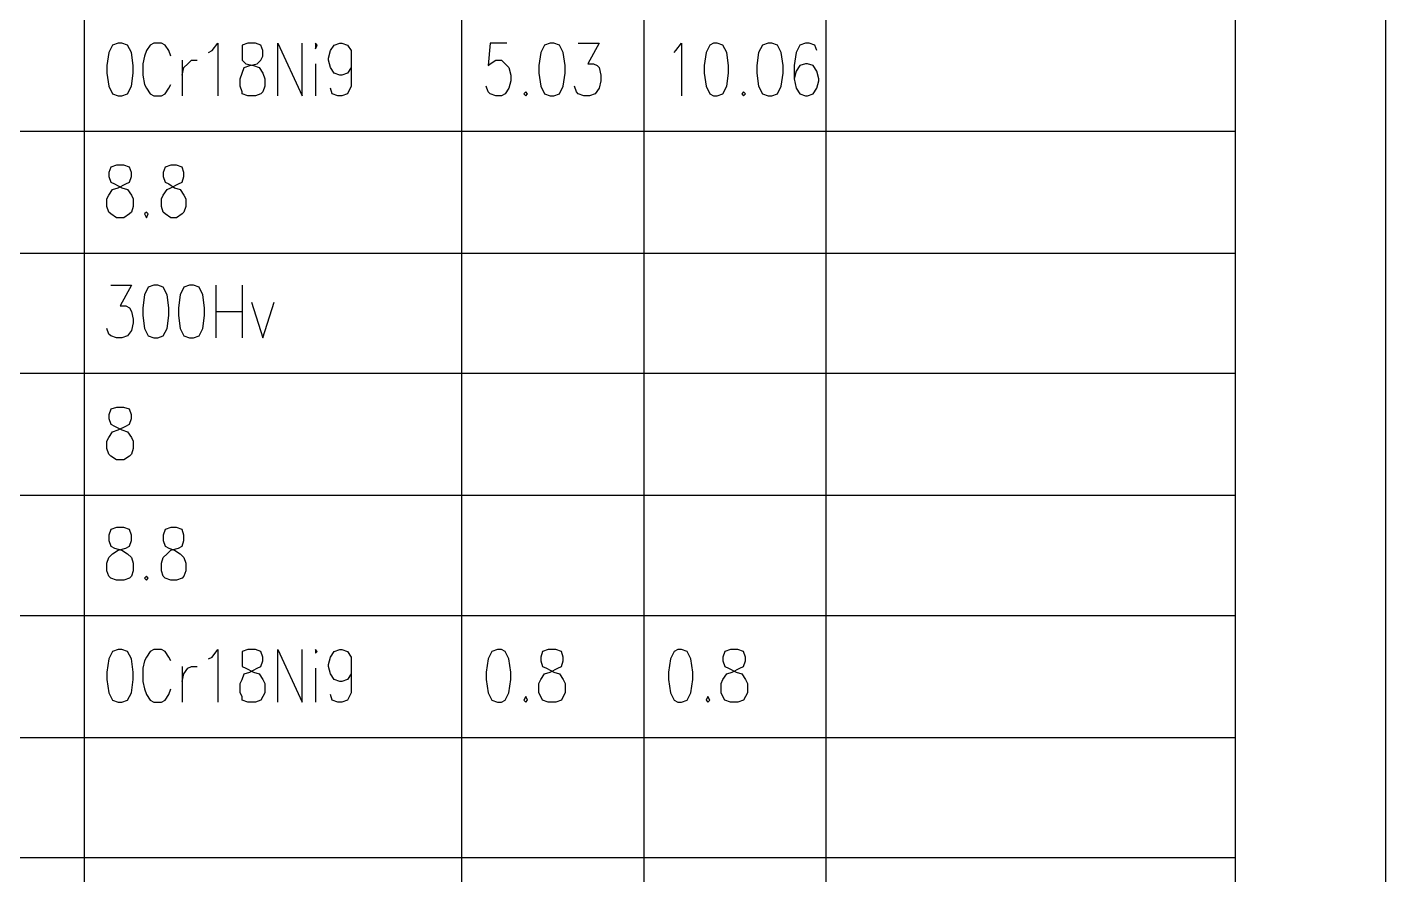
# Model space of a CAD drawing. Extents: x 0.28 to 3.47, y 0.29 to 4.81.
# Drawn here: x 2.9917 to 3.474, y 0.9473 to 1.2483 of the extents above; entities that cross this region are included whole.
import ezdxf

# ---------------------------------------------------------------- set-up
doc = ezdxf.new("R2010")
doc.units = 0
doc.header["$MEASUREMENT"] = 0
doc.linetypes.add('AUSGEZOGEN', pattern=[0])
doc.layers.get('0').update_dxf_attribs({"linetype": 'AUSGEZOGEN'})

msp = doc.modelspace()

# ---------------------------------------------------------------- linework, layer by layer
for points in [[(0.28, 0.28667), (3.474, 0.28667), (3.474, 0.28667), (3.474, 4.80867), (3.474, 4.80867), (0.28, 4.80867), (0.28, 4.80867), (0.28, 0.28667), (0.28, 0.28667)], [(0.414, 0.34), (3.42067, 0.34), (3.42067, 0.34), (3.42067, 4.75533), (3.42067, 4.75533), (0.414, 4.75533), (0.414, 4.75533), (0.414, 0.34), (0.414, 0.34)], [(3.012, 1.21133), (3.012, 1.254)], [(3.146, 1.21133), (3.146, 1.254)], [(3.21067, 1.21133), (3.21067, 1.254)], [(3.27533, 1.21133), (3.27533, 1.254)], [(3.42067, 1.21133), (3.42067, 1.254)], [(3.024, 1.24267), (3.022, 1.242), (3.022, 1.242), (3.02067, 1.23933), (3.02067, 1.23933), (3.02, 1.23467), (3.02, 1.23467), (3.02, 1.232), (3.02, 1.232), (3.02067, 1.22733), (3.02067, 1.22733), (3.022, 1.22467), (3.022, 1.22467), (3.024, 1.224), (3.024, 1.224), (3.02533, 1.224), (3.02533, 1.224), (3.02733, 1.22467), (3.02733, 1.22467), (3.02867, 1.22733), (3.02867, 1.22733), (3.02933, 1.232), (3.02933, 1.232), (3.02933, 1.23467), (3.02933, 1.23467), (3.02867, 1.23933), (3.02867, 1.23933), (3.02733, 1.242), (3.02733, 1.242), (3.02533, 1.24267), (3.02533, 1.24267), (3.024, 1.24267), (3.024, 1.24267)], [(3.04267, 1.238), (3.042, 1.24), (3.042, 1.24), (3.04067, 1.242), (3.04067, 1.242), (3.03933, 1.24267), (3.03933, 1.24267), (3.03667, 1.24267), (3.03667, 1.24267), (3.03533, 1.242), (3.03533, 1.242), (3.034, 1.24), (3.034, 1.24), (3.03333, 1.238), (3.03333, 1.238), (3.03267, 1.23533), (3.03267, 1.23533), (3.03267, 1.23133), (3.03267, 1.23133), (3.03333, 1.228), (3.03333, 1.228), (3.034, 1.22667), (3.034, 1.22667), (3.03533, 1.22467), (3.03533, 1.22467), (3.03667, 1.224), (3.03667, 1.224), (3.03933, 1.224), (3.03933, 1.224), (3.04067, 1.22467), (3.04067, 1.22467), (3.042, 1.22667), (3.042, 1.22667), (3.04267, 1.228)], [(3.056, 1.23933), (3.05733, 1.24), (3.05733, 1.24), (3.05933, 1.24267), (3.05933, 1.24267), (3.05933, 1.224)], [(3.07, 1.24267), (3.068, 1.242), (3.068, 1.242), (3.068, 1.23667), (3.068, 1.23667), (3.06933, 1.23533), (3.06933, 1.23533), (3.072, 1.23467), (3.072, 1.23467), (3.074, 1.234), (3.074, 1.234), (3.07533, 1.232), (3.07533, 1.232), (3.076, 1.23), (3.076, 1.23), (3.076, 1.22733), (3.076, 1.22733), (3.07533, 1.22533), (3.07533, 1.22533), (3.07467, 1.22467), (3.07467, 1.22467), (3.07267, 1.224), (3.07267, 1.224), (3.07, 1.224), (3.07, 1.224), (3.068, 1.22467), (3.068, 1.22467), (3.068, 1.22533), (3.068, 1.22533), (3.06733, 1.22733), (3.06733, 1.22733), (3.06733, 1.23), (3.06733, 1.23), (3.068, 1.232), (3.068, 1.232), (3.06867, 1.234), (3.06867, 1.234), (3.07067, 1.23467), (3.07067, 1.23467), (3.07333, 1.23533), (3.07333, 1.23533), (3.07467, 1.23667), (3.07467, 1.23667), (3.07533, 1.238), (3.07533, 1.238), (3.07533, 1.24), (3.07533, 1.24), (3.07467, 1.242), (3.07467, 1.242), (3.07267, 1.24267), (3.07267, 1.24267), (3.07, 1.24267), (3.07, 1.24267)], [(3.08067, 1.224), (3.08067, 1.24267), (3.08067, 1.24267), (3.08933, 1.224), (3.08933, 1.224), (3.08933, 1.24267)], [(3.094, 1.242), (3.094, 1.24067), (3.094, 1.24067), (3.09467, 1.242), (3.09467, 1.242), (3.094, 1.24267), (3.094, 1.24267), (3.094, 1.242), (3.094, 1.242)], [(3.10667, 1.23667), (3.10667, 1.234), (3.10667, 1.234), (3.10533, 1.232), (3.10533, 1.232), (3.10333, 1.23133), (3.10333, 1.23133), (3.10267, 1.23133), (3.10267, 1.23133), (3.10067, 1.232), (3.10067, 1.232), (3.09933, 1.234), (3.09933, 1.234), (3.09867, 1.23667), (3.09867, 1.23667), (3.09867, 1.23733), (3.09867, 1.23733), (3.09933, 1.24), (3.09933, 1.24), (3.10067, 1.242), (3.10067, 1.242), (3.10267, 1.24267), (3.10267, 1.24267), (3.10333, 1.24267), (3.10333, 1.24267), (3.10533, 1.242), (3.10533, 1.242), (3.10667, 1.24), (3.10667, 1.24), (3.10667, 1.22733), (3.10667, 1.22733), (3.10533, 1.22467), (3.10533, 1.22467), (3.10333, 1.224), (3.10333, 1.224), (3.102, 1.224), (3.102, 1.224), (3.1, 1.22467), (3.1, 1.22467), (3.09933, 1.22667)], [(3.162, 1.24267), (3.156, 1.24267), (3.156, 1.24267), (3.15533, 1.23467), (3.15533, 1.23467), (3.156, 1.23533), (3.156, 1.23533), (3.158, 1.23667), (3.158, 1.23667), (3.16, 1.23667), (3.16, 1.23667), (3.16133, 1.23533), (3.16133, 1.23533), (3.16267, 1.234), (3.16267, 1.234), (3.16333, 1.23133), (3.16333, 1.23133), (3.16333, 1.22933), (3.16333, 1.22933), (3.16267, 1.22667), (3.16267, 1.22667), (3.16133, 1.22467), (3.16133, 1.22467), (3.16, 1.224), (3.16, 1.224), (3.158, 1.224), (3.158, 1.224), (3.156, 1.22467), (3.156, 1.22467), (3.15533, 1.22533), (3.15533, 1.22533), (3.15467, 1.22733)], [(3.17733, 1.24267), (3.17533, 1.242), (3.17533, 1.242), (3.174, 1.23933), (3.174, 1.23933), (3.17333, 1.23467), (3.17333, 1.23467), (3.17333, 1.232), (3.17333, 1.232), (3.174, 1.22733), (3.174, 1.22733), (3.17533, 1.22467), (3.17533, 1.22467), (3.17733, 1.224), (3.17733, 1.224), (3.17867, 1.224), (3.17867, 1.224), (3.18067, 1.22467), (3.18067, 1.22467), (3.182, 1.22733), (3.182, 1.22733), (3.18267, 1.232), (3.18267, 1.232), (3.18267, 1.23467), (3.18267, 1.23467), (3.182, 1.23933), (3.182, 1.23933), (3.18067, 1.242), (3.18067, 1.242), (3.17867, 1.24267), (3.17867, 1.24267), (3.17733, 1.24267), (3.17733, 1.24267)], [(3.18733, 1.24267), (3.19467, 1.24267), (3.19467, 1.24267), (3.19067, 1.23533), (3.19067, 1.23533), (3.19267, 1.23533), (3.19267, 1.23533), (3.194, 1.23467), (3.194, 1.23467), (3.19467, 1.234), (3.19467, 1.234), (3.19533, 1.23133), (3.19533, 1.23133), (3.19533, 1.22933), (3.19533, 1.22933), (3.19467, 1.22667), (3.19467, 1.22667), (3.19333, 1.22467), (3.19333, 1.22467), (3.19133, 1.224), (3.19133, 1.224), (3.18933, 1.224), (3.18933, 1.224), (3.18733, 1.22467), (3.18733, 1.22467), (3.18667, 1.22533), (3.18667, 1.22533), (3.186, 1.22733)], [(3.22133, 1.23933), (3.222, 1.24), (3.222, 1.24), (3.224, 1.24267), (3.224, 1.24267), (3.224, 1.224)], [(3.23533, 1.24267), (3.234, 1.242), (3.234, 1.242), (3.23267, 1.23933), (3.23267, 1.23933), (3.232, 1.23467), (3.232, 1.23467), (3.232, 1.232), (3.232, 1.232), (3.23267, 1.22733), (3.23267, 1.22733), (3.234, 1.22467), (3.234, 1.22467), (3.23533, 1.224), (3.23533, 1.224), (3.23667, 1.224), (3.23667, 1.224), (3.23867, 1.22467), (3.23867, 1.22467), (3.24, 1.22733), (3.24, 1.22733), (3.24067, 1.232), (3.24067, 1.232), (3.24067, 1.23467), (3.24067, 1.23467), (3.24, 1.23933), (3.24, 1.23933), (3.23867, 1.242), (3.23867, 1.242), (3.23667, 1.24267), (3.23667, 1.24267), (3.23533, 1.24267), (3.23533, 1.24267)], [(3.25467, 1.24267), (3.25267, 1.242), (3.25267, 1.242), (3.25133, 1.23933), (3.25133, 1.23933), (3.25067, 1.23467), (3.25067, 1.23467), (3.25067, 1.232), (3.25067, 1.232), (3.25133, 1.22733), (3.25133, 1.22733), (3.25267, 1.22467), (3.25267, 1.22467), (3.25467, 1.224), (3.25467, 1.224), (3.256, 1.224), (3.256, 1.224), (3.258, 1.22467), (3.258, 1.22467), (3.25933, 1.22733), (3.25933, 1.22733), (3.26, 1.232), (3.26, 1.232), (3.26, 1.23467), (3.26, 1.23467), (3.25933, 1.23933), (3.25933, 1.23933), (3.258, 1.242), (3.258, 1.242), (3.256, 1.24267), (3.256, 1.24267), (3.25467, 1.24267), (3.25467, 1.24267)], [(3.272, 1.24), (3.27133, 1.242), (3.27133, 1.242), (3.26933, 1.24267), (3.26933, 1.24267), (3.268, 1.24267), (3.268, 1.24267), (3.266, 1.242), (3.266, 1.242), (3.26467, 1.23933), (3.26467, 1.23933), (3.264, 1.23467), (3.264, 1.23467), (3.264, 1.23), (3.264, 1.23), (3.26467, 1.22667), (3.26467, 1.22667), (3.266, 1.22467), (3.266, 1.22467), (3.268, 1.224), (3.268, 1.224), (3.26867, 1.224), (3.26867, 1.224), (3.27067, 1.22467), (3.27067, 1.22467), (3.272, 1.22667), (3.272, 1.22667), (3.27267, 1.22933), (3.27267, 1.22933), (3.27267, 1.23), (3.27267, 1.23), (3.272, 1.23267), (3.272, 1.23267), (3.27067, 1.23467), (3.27067, 1.23467), (3.26867, 1.23533), (3.26867, 1.23533), (3.268, 1.23533), (3.268, 1.23533), (3.266, 1.23467), (3.266, 1.23467), (3.26467, 1.23267), (3.26467, 1.23267), (3.264, 1.23)], [(3.04667, 1.23667), (3.04667, 1.224)], [(3.04667, 1.23133), (3.04733, 1.234), (3.04733, 1.234), (3.04867, 1.23533), (3.04867, 1.23533), (3.05, 1.23667), (3.05, 1.23667), (3.052, 1.23667)], [(3.094, 1.23533), (3.094, 1.224)], [(3.16867, 1.22533), (3.168, 1.22467), (3.168, 1.22467), (3.16867, 1.224), (3.16867, 1.224), (3.16933, 1.22467), (3.16933, 1.22467), (3.16867, 1.22533), (3.16867, 1.22533)], [(3.246, 1.22533), (3.24533, 1.22467), (3.24533, 1.22467), (3.246, 1.224), (3.246, 1.224), (3.24667, 1.22467), (3.24667, 1.22467), (3.246, 1.22533), (3.246, 1.22533)], [(3.42067, 1.21133), (2.45267, 1.21133)], [(3.012, 1.168), (3.012, 1.21133)], [(3.146, 1.168), (3.146, 1.21133)], [(3.21067, 1.168), (3.21067, 1.21133)], [(3.27533, 1.168), (3.27533, 1.21133)], [(3.42067, 1.168), (3.42067, 1.21133)], [(3.02333, 1.19933), (3.02133, 1.19867), (3.02133, 1.19867), (3.02067, 1.19667), (3.02067, 1.19667), (3.02067, 1.19533), (3.02067, 1.19533), (3.02133, 1.19333), (3.02133, 1.19333), (3.02267, 1.19267), (3.02267, 1.19267), (3.02533, 1.19133), (3.02533, 1.19133), (3.02733, 1.19067), (3.02733, 1.19067), (3.02867, 1.18867), (3.02867, 1.18867), (3.02933, 1.18733), (3.02933, 1.18733), (3.02933, 1.18467), (3.02933, 1.18467), (3.02867, 1.18267), (3.02867, 1.18267), (3.028, 1.182), (3.028, 1.182), (3.026, 1.18067), (3.026, 1.18067), (3.02333, 1.18067), (3.02333, 1.18067), (3.02133, 1.182), (3.02133, 1.182), (3.02067, 1.18267), (3.02067, 1.18267), (3.02, 1.18467), (3.02, 1.18467), (3.02, 1.18733), (3.02, 1.18733), (3.02067, 1.18867), (3.02067, 1.18867), (3.022, 1.19067), (3.022, 1.19067), (3.024, 1.19133), (3.024, 1.19133), (3.02667, 1.19267), (3.02667, 1.19267), (3.028, 1.19333), (3.028, 1.19333), (3.02867, 1.19533), (3.02867, 1.19533), (3.02867, 1.19667), (3.02867, 1.19667), (3.028, 1.19867), (3.028, 1.19867), (3.026, 1.19933), (3.026, 1.19933), (3.02333, 1.19933), (3.02333, 1.19933)], [(3.04267, 1.19933), (3.04067, 1.19867), (3.04067, 1.19867), (3.04, 1.19667), (3.04, 1.19667), (3.04, 1.19533), (3.04, 1.19533), (3.04067, 1.19333), (3.04067, 1.19333), (3.042, 1.19267), (3.042, 1.19267), (3.044, 1.19133), (3.044, 1.19133), (3.046, 1.19067), (3.046, 1.19067), (3.04733, 1.18867), (3.04733, 1.18867), (3.048, 1.18733), (3.048, 1.18733), (3.048, 1.18467), (3.048, 1.18467), (3.04733, 1.18267), (3.04733, 1.18267), (3.04667, 1.182), (3.04667, 1.182), (3.04467, 1.18067), (3.04467, 1.18067), (3.04267, 1.18067), (3.04267, 1.18067), (3.04067, 1.182), (3.04067, 1.182), (3.04, 1.18267), (3.04, 1.18267), (3.03933, 1.18467), (3.03933, 1.18467), (3.03933, 1.18733), (3.03933, 1.18733), (3.04, 1.18867), (3.04, 1.18867), (3.04133, 1.19067), (3.04133, 1.19067), (3.04267, 1.19133), (3.04267, 1.19133), (3.04533, 1.19267), (3.04533, 1.19267), (3.04667, 1.19333), (3.04667, 1.19333), (3.04733, 1.19533), (3.04733, 1.19533), (3.04733, 1.19667), (3.04733, 1.19667), (3.04667, 1.19867), (3.04667, 1.19867), (3.04467, 1.19933), (3.04467, 1.19933), (3.04267, 1.19933), (3.04267, 1.19933)], [(3.034, 1.18267), (3.03333, 1.182), (3.03333, 1.182), (3.034, 1.18067), (3.034, 1.18067), (3.03467, 1.182), (3.03467, 1.182), (3.034, 1.18267), (3.034, 1.18267)], [(3.42067, 1.168), (2.45267, 1.168)], [(3.012, 1.12533), (3.012, 1.168)], [(3.146, 1.12533), (3.146, 1.168)], [(3.21067, 1.12533), (3.21067, 1.168)], [(3.27533, 1.12533), (3.27533, 1.168)], [(3.42067, 1.12533), (3.42067, 1.168)], [(3.02133, 1.15667), (3.02867, 1.15667), (3.02867, 1.15667), (3.02467, 1.14933), (3.02467, 1.14933), (3.02667, 1.14933), (3.02667, 1.14933), (3.028, 1.14867), (3.028, 1.14867), (3.02867, 1.14733), (3.02867, 1.14733), (3.02933, 1.14467), (3.02933, 1.14467), (3.02933, 1.14333), (3.02933, 1.14333), (3.02867, 1.14067), (3.02867, 1.14067), (3.02733, 1.13867), (3.02733, 1.13867), (3.02533, 1.138), (3.02533, 1.138), (3.02333, 1.138), (3.02333, 1.138), (3.02133, 1.13867), (3.02133, 1.13867), (3.02067, 1.13933), (3.02067, 1.13933), (3.02, 1.14133)], [(3.03667, 1.15667), (3.03467, 1.156), (3.03467, 1.156), (3.03333, 1.15333), (3.03333, 1.15333), (3.03267, 1.14867), (3.03267, 1.14867), (3.03267, 1.146), (3.03267, 1.146), (3.03333, 1.14133), (3.03333, 1.14133), (3.03467, 1.13867), (3.03467, 1.13867), (3.03667, 1.138), (3.03667, 1.138), (3.038, 1.138), (3.038, 1.138), (3.04, 1.13867), (3.04, 1.13867), (3.04133, 1.14133), (3.04133, 1.14133), (3.042, 1.146), (3.042, 1.146), (3.042, 1.14867), (3.042, 1.14867), (3.04133, 1.15333), (3.04133, 1.15333), (3.04, 1.156), (3.04, 1.156), (3.038, 1.15667), (3.038, 1.15667), (3.03667, 1.15667), (3.03667, 1.15667)], [(3.04933, 1.15667), (3.04733, 1.156), (3.04733, 1.156), (3.046, 1.15333), (3.046, 1.15333), (3.04533, 1.14867), (3.04533, 1.14867), (3.04533, 1.146), (3.04533, 1.146), (3.046, 1.14133), (3.046, 1.14133), (3.04733, 1.13867), (3.04733, 1.13867), (3.04933, 1.138), (3.04933, 1.138), (3.05067, 1.138), (3.05067, 1.138), (3.05267, 1.13867), (3.05267, 1.13867), (3.054, 1.14133), (3.054, 1.14133), (3.05467, 1.146), (3.05467, 1.146), (3.05467, 1.14867), (3.05467, 1.14867), (3.054, 1.15333), (3.054, 1.15333), (3.05267, 1.156), (3.05267, 1.156), (3.05067, 1.15667), (3.05067, 1.15667), (3.04933, 1.15667), (3.04933, 1.15667)], [(3.05867, 1.15667), (3.05867, 1.138)], [(3.068, 1.15667), (3.068, 1.138)], [(3.07133, 1.15067), (3.07533, 1.138), (3.07533, 1.138), (3.07933, 1.15067)], [(3.05867, 1.14733), (3.068, 1.14733)], [(3.42067, 1.12533), (2.45267, 1.12533)], [(3.012, 1.082), (3.012, 1.12533)], [(3.146, 1.082), (3.146, 1.12533)], [(3.21067, 1.082), (3.21067, 1.12533)], [(3.27533, 1.082), (3.27533, 1.12533)], [(3.42067, 1.082), (3.42067, 1.12533)], [(3.02333, 1.11333), (3.02133, 1.11267), (3.02133, 1.11267), (3.02067, 1.11067), (3.02067, 1.11067), (3.02067, 1.10933), (3.02067, 1.10933), (3.02133, 1.10733), (3.02133, 1.10733), (3.02267, 1.10667), (3.02267, 1.10667), (3.02533, 1.10533), (3.02533, 1.10533), (3.02733, 1.10467), (3.02733, 1.10467), (3.02867, 1.10267), (3.02867, 1.10267), (3.02933, 1.10133), (3.02933, 1.10133), (3.02933, 1.09867), (3.02933, 1.09867), (3.02867, 1.09667), (3.02867, 1.09667), (3.028, 1.096), (3.028, 1.096), (3.026, 1.09467), (3.026, 1.09467), (3.02333, 1.09467), (3.02333, 1.09467), (3.02133, 1.096), (3.02133, 1.096), (3.02067, 1.09667), (3.02067, 1.09667), (3.02, 1.09867), (3.02, 1.09867), (3.02, 1.10133), (3.02, 1.10133), (3.02067, 1.10267), (3.02067, 1.10267), (3.022, 1.10467), (3.022, 1.10467), (3.024, 1.10533), (3.024, 1.10533), (3.02667, 1.10667), (3.02667, 1.10667), (3.028, 1.10733), (3.028, 1.10733), (3.02867, 1.10933), (3.02867, 1.10933), (3.02867, 1.11067), (3.02867, 1.11067), (3.028, 1.11267), (3.028, 1.11267), (3.026, 1.11333), (3.026, 1.11333), (3.02333, 1.11333), (3.02333, 1.11333)], [(3.42067, 1.082), (2.45267, 1.082)], [(3.012, 1.03933), (3.012, 1.082)], [(3.146, 1.03933), (3.146, 1.082)], [(3.21067, 1.03933), (3.21067, 1.082)], [(3.27533, 1.03933), (3.27533, 1.082)], [(3.42067, 1.03933), (3.42067, 1.082)], [(3.02333, 1.07067), (3.02133, 1.07), (3.02133, 1.07), (3.02067, 1.068), (3.02067, 1.068), (3.02067, 1.066), (3.02067, 1.066), (3.02133, 1.064), (3.02133, 1.064), (3.02267, 1.06333), (3.02267, 1.06333), (3.02533, 1.06267), (3.02533, 1.06267), (3.02733, 1.06133), (3.02733, 1.06133), (3.02867, 1.06), (3.02867, 1.06), (3.02933, 1.058), (3.02933, 1.058), (3.02933, 1.05533), (3.02933, 1.05533), (3.02867, 1.05333), (3.02867, 1.05333), (3.028, 1.05267), (3.028, 1.05267), (3.026, 1.052), (3.026, 1.052), (3.02333, 1.052), (3.02333, 1.052), (3.02133, 1.05267), (3.02133, 1.05267), (3.02067, 1.05333), (3.02067, 1.05333), (3.02, 1.05533), (3.02, 1.05533), (3.02, 1.058), (3.02, 1.058), (3.02067, 1.06), (3.02067, 1.06), (3.022, 1.06133), (3.022, 1.06133), (3.024, 1.06267), (3.024, 1.06267), (3.02667, 1.06333), (3.02667, 1.06333), (3.028, 1.064), (3.028, 1.064), (3.02867, 1.066), (3.02867, 1.066), (3.02867, 1.068), (3.02867, 1.068), (3.028, 1.07), (3.028, 1.07), (3.026, 1.07067), (3.026, 1.07067), (3.02333, 1.07067), (3.02333, 1.07067)], [(3.04267, 1.07067), (3.04067, 1.07), (3.04067, 1.07), (3.04, 1.068), (3.04, 1.068), (3.04, 1.066), (3.04, 1.066), (3.04067, 1.064), (3.04067, 1.064), (3.042, 1.06333), (3.042, 1.06333), (3.044, 1.06267), (3.044, 1.06267), (3.046, 1.06133), (3.046, 1.06133), (3.04733, 1.06), (3.04733, 1.06), (3.048, 1.058), (3.048, 1.058), (3.048, 1.05533), (3.048, 1.05533), (3.04733, 1.05333), (3.04733, 1.05333), (3.04667, 1.05267), (3.04667, 1.05267), (3.04467, 1.052), (3.04467, 1.052), (3.04267, 1.052), (3.04267, 1.052), (3.04067, 1.05267), (3.04067, 1.05267), (3.04, 1.05333), (3.04, 1.05333), (3.03933, 1.05533), (3.03933, 1.05533), (3.03933, 1.058), (3.03933, 1.058), (3.04, 1.06), (3.04, 1.06), (3.04133, 1.06133), (3.04133, 1.06133), (3.04267, 1.06267), (3.04267, 1.06267), (3.04533, 1.06333), (3.04533, 1.06333), (3.04667, 1.064), (3.04667, 1.064), (3.04733, 1.066), (3.04733, 1.066), (3.04733, 1.068), (3.04733, 1.068), (3.04667, 1.07), (3.04667, 1.07), (3.04467, 1.07067), (3.04467, 1.07067), (3.04267, 1.07067), (3.04267, 1.07067)], [(3.034, 1.05333), (3.03333, 1.05267), (3.03333, 1.05267), (3.034, 1.052), (3.034, 1.052), (3.03467, 1.05267), (3.03467, 1.05267), (3.034, 1.05333), (3.034, 1.05333)], [(3.42067, 1.03933), (2.45267, 1.03933)], [(3.012, 0.996), (3.012, 1.03933)], [(3.146, 0.996), (3.146, 1.03933)], [(3.21067, 0.996), (3.21067, 1.03933)], [(3.27533, 0.996), (3.27533, 1.03933)], [(3.42067, 0.996), (3.42067, 1.03933)], [(3.024, 1.02733), (3.022, 1.02667), (3.022, 1.02667), (3.02067, 1.024), (3.02067, 1.024), (3.02, 1.01933), (3.02, 1.01933), (3.02, 1.01667), (3.02, 1.01667), (3.02067, 1.012), (3.02067, 1.012), (3.022, 1.00933), (3.022, 1.00933), (3.024, 1.00867), (3.024, 1.00867), (3.02533, 1.00867), (3.02533, 1.00867), (3.02733, 1.00933), (3.02733, 1.00933), (3.02867, 1.012), (3.02867, 1.012), (3.02933, 1.01667), (3.02933, 1.01667), (3.02933, 1.01933), (3.02933, 1.01933), (3.02867, 1.024), (3.02867, 1.024), (3.02733, 1.02667), (3.02733, 1.02667), (3.02533, 1.02733), (3.02533, 1.02733), (3.024, 1.02733), (3.024, 1.02733)], [(3.04267, 1.02333), (3.042, 1.02467), (3.042, 1.02467), (3.04067, 1.02667), (3.04067, 1.02667), (3.03933, 1.02733), (3.03933, 1.02733), (3.03667, 1.02733), (3.03667, 1.02733), (3.03533, 1.02667), (3.03533, 1.02667), (3.034, 1.02467), (3.034, 1.02467), (3.03333, 1.02333), (3.03333, 1.02333), (3.03267, 1.02067), (3.03267, 1.02067), (3.03267, 1.016), (3.03267, 1.016), (3.03333, 1.01333), (3.03333, 1.01333), (3.034, 1.01133), (3.034, 1.01133), (3.03533, 1.00933), (3.03533, 1.00933), (3.03667, 1.00867), (3.03667, 1.00867), (3.03933, 1.00867), (3.03933, 1.00867), (3.04067, 1.00933), (3.04067, 1.00933), (3.042, 1.01133), (3.042, 1.01133), (3.04267, 1.01333)], [(3.056, 1.024), (3.05733, 1.02467), (3.05733, 1.02467), (3.05933, 1.02733), (3.05933, 1.02733), (3.05933, 1.00867)], [(3.07, 1.02733), (3.068, 1.02667), (3.068, 1.02667), (3.068, 1.02133), (3.068, 1.02133), (3.06933, 1.02067), (3.06933, 1.02067), (3.072, 1.01933), (3.072, 1.01933), (3.074, 1.01867), (3.074, 1.01867), (3.07533, 1.01667), (3.07533, 1.01667), (3.076, 1.01533), (3.076, 1.01533), (3.076, 1.012), (3.076, 1.012), (3.07533, 1.01067), (3.07533, 1.01067), (3.07467, 1.00933), (3.07467, 1.00933), (3.07267, 1.00867), (3.07267, 1.00867), (3.07, 1.00867), (3.07, 1.00867), (3.068, 1.00933), (3.068, 1.00933), (3.068, 1.01067), (3.068, 1.01067), (3.06733, 1.012), (3.06733, 1.012), (3.06733, 1.01533), (3.06733, 1.01533), (3.068, 1.01667), (3.068, 1.01667), (3.06867, 1.01867), (3.06867, 1.01867), (3.07067, 1.01933), (3.07067, 1.01933), (3.07333, 1.02067), (3.07333, 1.02067), (3.07467, 1.02133), (3.07467, 1.02133), (3.07533, 1.02333), (3.07533, 1.02333), (3.07533, 1.02467), (3.07533, 1.02467), (3.07467, 1.02667), (3.07467, 1.02667), (3.07267, 1.02733), (3.07267, 1.02733), (3.07, 1.02733), (3.07, 1.02733)], [(3.08067, 1.00867), (3.08067, 1.02733), (3.08067, 1.02733), (3.08933, 1.00867), (3.08933, 1.00867), (3.08933, 1.02733)], [(3.094, 1.02667), (3.094, 1.026), (3.094, 1.026), (3.09467, 1.02667), (3.09467, 1.02667), (3.094, 1.02733), (3.094, 1.02733), (3.094, 1.02667), (3.094, 1.02667)], [(3.10667, 1.02133), (3.10667, 1.01867), (3.10667, 1.01867), (3.10533, 1.01667), (3.10533, 1.01667), (3.10333, 1.016), (3.10333, 1.016), (3.10267, 1.016), (3.10267, 1.016), (3.10067, 1.01667), (3.10067, 1.01667), (3.09933, 1.01867), (3.09933, 1.01867), (3.09867, 1.02133), (3.09867, 1.02133), (3.09867, 1.022), (3.09867, 1.022), (3.09933, 1.02467), (3.09933, 1.02467), (3.10067, 1.02667), (3.10067, 1.02667), (3.10267, 1.02733), (3.10267, 1.02733), (3.10333, 1.02733), (3.10333, 1.02733), (3.10533, 1.02667), (3.10533, 1.02667), (3.10667, 1.02467), (3.10667, 1.02467), (3.10667, 1.012), (3.10667, 1.012), (3.10533, 1.00933), (3.10533, 1.00933), (3.10333, 1.00867), (3.10333, 1.00867), (3.102, 1.00867), (3.102, 1.00867), (3.1, 1.00933), (3.1, 1.00933), (3.09933, 1.01133)], [(3.15867, 1.02733), (3.15667, 1.02667), (3.15667, 1.02667), (3.15533, 1.024), (3.15533, 1.024), (3.15467, 1.01933), (3.15467, 1.01933), (3.15467, 1.01667), (3.15467, 1.01667), (3.15533, 1.012), (3.15533, 1.012), (3.15667, 1.00933), (3.15667, 1.00933), (3.15867, 1.00867), (3.15867, 1.00867), (3.16, 1.00867), (3.16, 1.00867), (3.16133, 1.00933), (3.16133, 1.00933), (3.16267, 1.012), (3.16267, 1.012), (3.16333, 1.01667), (3.16333, 1.01667), (3.16333, 1.01933), (3.16333, 1.01933), (3.16267, 1.024), (3.16267, 1.024), (3.16133, 1.02667), (3.16133, 1.02667), (3.16, 1.02733), (3.16, 1.02733), (3.15867, 1.02733), (3.15867, 1.02733)], [(3.17667, 1.02733), (3.17467, 1.02667), (3.17467, 1.02667), (3.174, 1.02467), (3.174, 1.02467), (3.174, 1.02333), (3.174, 1.02333), (3.17467, 1.02133), (3.17467, 1.02133), (3.176, 1.02067), (3.176, 1.02067), (3.17867, 1.01933), (3.17867, 1.01933), (3.18067, 1.01867), (3.18067, 1.01867), (3.182, 1.01667), (3.182, 1.01667), (3.18267, 1.01533), (3.18267, 1.01533), (3.18267, 1.012), (3.18267, 1.012), (3.182, 1.01067), (3.182, 1.01067), (3.18133, 1.00933), (3.18133, 1.00933), (3.17933, 1.00867), (3.17933, 1.00867), (3.17667, 1.00867), (3.17667, 1.00867), (3.17467, 1.00933), (3.17467, 1.00933), (3.174, 1.01067), (3.174, 1.01067), (3.17333, 1.012), (3.17333, 1.012), (3.17333, 1.01533), (3.17333, 1.01533), (3.174, 1.01667), (3.174, 1.01667), (3.17533, 1.01867), (3.17533, 1.01867), (3.17733, 1.01933), (3.17733, 1.01933), (3.18, 1.02067), (3.18, 1.02067), (3.18133, 1.02133), (3.18133, 1.02133), (3.182, 1.02333), (3.182, 1.02333), (3.182, 1.02467), (3.182, 1.02467), (3.18133, 1.02667), (3.18133, 1.02667), (3.17933, 1.02733), (3.17933, 1.02733), (3.17667, 1.02733), (3.17667, 1.02733)], [(3.22267, 1.02733), (3.22133, 1.02667), (3.22133, 1.02667), (3.22, 1.024), (3.22, 1.024), (3.21933, 1.01933), (3.21933, 1.01933), (3.21933, 1.01667), (3.21933, 1.01667), (3.22, 1.012), (3.22, 1.012), (3.22133, 1.00933), (3.22133, 1.00933), (3.22267, 1.00867), (3.22267, 1.00867), (3.224, 1.00867), (3.224, 1.00867), (3.226, 1.00933), (3.226, 1.00933), (3.22733, 1.012), (3.22733, 1.012), (3.228, 1.01667), (3.228, 1.01667), (3.228, 1.01933), (3.228, 1.01933), (3.22733, 1.024), (3.22733, 1.024), (3.226, 1.02667), (3.226, 1.02667), (3.224, 1.02733), (3.224, 1.02733), (3.22267, 1.02733), (3.22267, 1.02733)], [(3.24133, 1.02733), (3.23933, 1.02667), (3.23933, 1.02667), (3.23867, 1.02467), (3.23867, 1.02467), (3.23867, 1.02333), (3.23867, 1.02333), (3.23933, 1.02133), (3.23933, 1.02133), (3.24067, 1.02067), (3.24067, 1.02067), (3.24333, 1.01933), (3.24333, 1.01933), (3.24533, 1.01867), (3.24533, 1.01867), (3.24667, 1.01667), (3.24667, 1.01667), (3.24733, 1.01533), (3.24733, 1.01533), (3.24733, 1.012), (3.24733, 1.012), (3.24667, 1.01067), (3.24667, 1.01067), (3.246, 1.00933), (3.246, 1.00933), (3.244, 1.00867), (3.244, 1.00867), (3.24133, 1.00867), (3.24133, 1.00867), (3.23933, 1.00933), (3.23933, 1.00933), (3.23867, 1.01067), (3.23867, 1.01067), (3.238, 1.012), (3.238, 1.012), (3.238, 1.01533), (3.238, 1.01533), (3.23867, 1.01667), (3.23867, 1.01667), (3.24, 1.01867), (3.24, 1.01867), (3.242, 1.01933), (3.242, 1.01933), (3.24467, 1.02067), (3.24467, 1.02067), (3.246, 1.02133), (3.246, 1.02133), (3.24667, 1.02333), (3.24667, 1.02333), (3.24667, 1.02467), (3.24667, 1.02467), (3.246, 1.02667), (3.246, 1.02667), (3.244, 1.02733), (3.244, 1.02733), (3.24133, 1.02733), (3.24133, 1.02733)], [(3.04667, 1.02133), (3.04667, 1.00867)], [(3.04667, 1.016), (3.04733, 1.01867), (3.04733, 1.01867), (3.04867, 1.02067), (3.04867, 1.02067), (3.05, 1.02133), (3.05, 1.02133), (3.052, 1.02133)], [(3.094, 1.02067), (3.094, 1.00867)], [(3.16867, 1.01067), (3.168, 1.00933), (3.168, 1.00933), (3.16867, 1.00867), (3.16867, 1.00867), (3.16933, 1.00933), (3.16933, 1.00933), (3.16867, 1.01067), (3.16867, 1.01067)], [(3.23333, 1.01067), (3.23267, 1.00933), (3.23267, 1.00933), (3.23333, 1.00867), (3.23333, 1.00867), (3.234, 1.00933), (3.234, 1.00933), (3.23333, 1.01067), (3.23333, 1.01067)], [(3.42067, 0.996), (2.45267, 0.996)], [(3.012, 0.95333), (3.012, 0.996)], [(3.146, 0.95333), (3.146, 0.996)], [(3.21067, 0.95333), (3.21067, 0.996)], [(3.27533, 0.95333), (3.27533, 0.996)], [(3.42067, 0.95333), (3.42067, 0.996)], [(3.42067, 0.95333), (2.45267, 0.95333)], [(3.012, 0.91), (3.012, 0.95333)], [(3.146, 0.91), (3.146, 0.95333)], [(3.21067, 0.91), (3.21067, 0.95333)], [(3.27533, 0.91), (3.27533, 0.95333)], [(3.42067, 0.91), (3.42067, 0.95333)]]:
    msp.add_lwpolyline(points)

doc.saveas('drawing.dxf')
